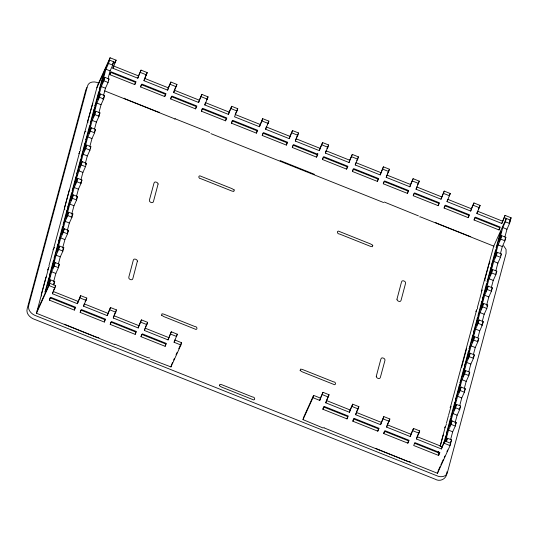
<?xml version="1.0" encoding="UTF-8"?>
<svg xmlns="http://www.w3.org/2000/svg" width="538" height="538" viewBox="0 0 538 538"><rect width="100%" height="100%" fill="white"/><g stroke="black" fill="none" stroke-linecap="round" stroke-linejoin="round"><path stroke-width="0.81" d="M446.237 423.978L446.258 425.155M438.47 452.915L438.699 452.034M440.158 446.547L441.375 441.933M441.577 441.167L443.05 435.672M446.466 423.103L448.336 416.062M448.537 415.296L451.052 406.325M114.453 344.488L36.463 313.264L48.723 267.521L48.077 268.946M53.565 281.919L55.838 273.439L58.447 267.675L59.368 264.245L55.185 262.571L54.264 266.007L51.655 271.771L47.936 285.651L50.545 279.888L54.728 281.556L53.827 284.918M58.407 263.828L60.276 256.855L62.899 251.078L63.8 247.715L59.617 246.048L58.716 249.41L56.093 255.187L52.563 268.354L55.185 262.571M62.63 248.079L64.903 239.592L67.519 233.835L68.44 230.399L64.257 228.731L63.336 232.167L60.72 237.924L57.001 251.804L59.617 246.048M67.27 230.755L69.341 223.014L71.964 217.231L72.865 213.868L68.682 212.201L67.781 215.563L65.159 221.347L61.635 234.507L64.257 228.731M71.702 214.232L73.975 205.751L76.584 199.988L77.506 196.552L73.323 194.884L72.401 198.32L69.792 204.077L66.073 217.957L68.682 212.201M76.335 196.915L78.413 189.168L81.036 183.391L81.937 180.028L77.754 178.354L76.853 181.723L74.231 187.5L70.7 200.667L73.323 194.884M81.09 179.188L82.906 172.416L85.515 166.659L86.416 163.296L82.233 161.629C79.698 169.06 76.705 176.336 75.138 184.117L77.754 178.354M85.246 163.653L87.324 155.912L89.947 150.129L90.868 146.692L86.685 145.025L85.764 148.461L83.141 154.238L79.611 167.405L82.233 161.629M89.907 146.282L91.971 138.575L94.587 132.812L95.488 129.45L91.305 127.782L90.404 131.144L87.788 136.901L84.069 150.788L86.685 145.025M94.527 129.033L96.389 122.065L99.012 116.282L99.933 112.852L95.751 111.184L94.829 114.614L92.206 120.398L88.683 133.558L91.305 127.782M98.972 112.442L101.043 104.728L103.652 98.972L104.554 95.609L100.371 93.935L99.469 97.297L96.86 103.061L93.141 116.941L95.751 111.184M103.592 95.192L105.461 88.219L108.084 82.442L109.006 79.005L104.816 77.337L103.901 80.774L101.278 86.551L97.748 99.718L100.371 93.935M504.9 236.949L506.964 229.235L509.573 223.478L511.1 217.789L505.054 215.375L501.82 223.465L476.876 213.512L480.111 205.422L473.938 202.96L470.696 211.064L447.031 201.629L450.279 193.519L444.233 191.104L440.999 199.194L416.056 189.241L419.29 181.151L413.117 178.69L409.875 186.8L386.21 177.358L389.458 169.248L383.412 166.841L380.178 174.924L355.235 164.971L358.469 156.888L352.296 154.419L349.054 162.53L325.389 153.088L328.637 144.978L322.592 142.57L319.357 150.653L295.335 141.07L298.57 132.98L292.524 130.573L289.283 138.676L265.624 129.241L268.865 121.131L262.692 118.669L259.457 126.753L234.514 116.8L237.749 108.716L231.703 106.302L228.462 114.412L204.803 104.971L208.045 96.86L201.871 94.399L198.636 102.489L173.693 92.536L176.928 84.446L170.882 82.032L167.641 90.142L143.976 80.7L147.224 72.596L141.05 70.128L137.815 78.218L112.872 68.265L116.107 60.175L110.061 57.768L108.541 63.457L105.925 69.214L102.207 83.094L104.816 77.337M36.463 313.264L49.025 285.577L50.545 279.888M108.044 78.595L110.108 70.882L112.724 65.125L113.626 61.762L112.603 64.009M49.402 300.137L50.027 297.81L74.97 307.763L74.352 310.096L49.402 300.137L50.693 297.292L75.643 307.245L74.352 310.096M109.819 74.654L111.11 71.803L136.06 81.756L134.769 84.607L109.819 74.654L110.236 73.101M150.472 359.115L170.956 366.929L180.903 345.006L174.097 342.289L177.332 334.199L171.286 331.791L168.044 339.895L144.386 330.46L147.627 322.349L141.46 319.888L138.219 327.972L113.276 318.019L116.511 309.935L110.465 307.521L107.223 315.631L83.565 306.189L86.806 298.079L80.633 295.618L77.398 303.708L52.455 293.748L52.872 292.201M112.872 68.265L113.491 65.939L138.441 75.892L137.815 78.218M52.455 293.748L55.69 285.665L49.644 283.25L37.088 310.937M134.769 84.607L135.388 82.28L110.445 72.327M77.398 303.708L80.633 295.618M80.182 312.417L80.801 310.09L104.937 319.72L104.311 322.047L80.182 312.417L81.473 309.572L105.603 319.202L104.311 322.047M140.593 86.934L141.884 84.083L166.02 93.713L164.729 96.564L140.593 86.934L141.01 85.381M83.565 306.189L83.975 304.636M143.976 80.7L144.601 78.373L168.26 87.815L167.641 90.142M164.729 96.564L165.348 94.237L141.218 84.607M107.223 315.631L110.465 307.521M110.223 324.407L110.848 322.08L135.791 332.033L135.172 334.36L110.223 324.407L111.521 321.563L136.464 331.516L135.172 334.36M170.64 98.925L171.931 96.073L196.881 106.026L195.59 108.878L170.64 98.925L171.057 97.371M113.276 318.019L113.901 315.692L138.844 325.645L138.219 327.972M173.693 92.536L174.312 90.202L199.262 100.162L198.636 102.489M195.59 108.878L196.209 106.551L171.266 96.591M141.003 336.687L142.294 333.842L166.424 343.466L165.132 346.317L141.003 336.687L141.413 335.134M201.414 111.205L202.712 108.353L226.841 117.983L225.55 120.828L201.414 111.205L201.831 109.651M144.386 330.46L144.803 328.906M204.803 104.971L205.422 102.644L229.08 112.086L228.462 114.412M165.132 346.317L165.758 343.99L141.622 334.36M225.55 120.828L226.168 118.501L202.039 108.871M168.044 339.895L171.286 331.791M231.461 123.189L232.752 120.344L257.702 130.297L256.411 133.142L231.461 123.189L231.878 121.642M174.097 342.289L174.722 339.962L181.528 342.679L180.903 345.006M170.956 366.929L171.582 364.603M256.411 133.142L257.029 130.815L232.086 120.862M259.457 126.753L262.692 118.669M262.235 135.468L263.533 132.624L287.662 142.254L286.371 145.099L262.235 135.468L262.652 133.922M265.624 129.241L266.243 126.914L289.901 136.349L289.283 138.676M286.371 145.099L286.989 142.772L262.86 133.142M292.302 147.466L293.593 144.621L317.837 154.292L316.546 157.136L292.302 147.466L292.719 145.919M295.335 141.07L295.961 138.743L319.982 148.327L319.357 150.653M316.546 157.136L317.81 153.391M322.477 159.51L323.768 156.659L347.904 166.289L346.613 169.134L322.477 159.51L322.894 157.957M325.389 153.088L326.015 150.761L349.673 160.203L349.054 162.53M346.613 169.134L347.232 166.807L323.103 157.183M352.437 171.461L353.735 168.616L378.678 178.569L377.387 181.414L352.437 171.461L352.854 169.914M355.235 164.971L355.652 163.417M323.224 428.04L303.008 419.62L303.634 417.293L313.58 395.369L320.386 398.086L319.76 400.413L312.955 397.696L313.58 395.369M377.387 181.414L378.012 179.087L353.062 169.134M380.178 174.924L383.412 166.841M319.76 400.413L322.995 392.323L329.041 394.737L325.799 402.841L349.458 412.283L352.699 404.179L358.873 406.641L355.638 414.724L380.581 424.684L383.816 416.594L389.862 419.008L386.62 427.111L410.279 436.553L413.52 428.443L419.694 430.911L416.459 438.995L441.402 448.948L444.644 440.864L450.683 443.272L450.003 444.771M322.881 409.263L324.179 406.412L348.308 416.042L347.017 418.894L322.881 409.263L323.298 407.71M383.298 183.774L384.589 180.929L408.725 190.56L407.434 193.404L383.298 183.774L383.715 182.227M325.799 402.841L326.418 400.514L350.077 409.956L349.458 412.283M386.21 177.358L386.835 175.032L410.494 184.473L409.875 186.8M347.017 418.894L347.642 416.567L323.506 406.936M407.434 193.404L408.053 191.077L383.924 181.447M352.847 421.22L353.466 418.894L378.416 428.847L377.79 431.173L352.847 421.22L354.139 418.369L379.082 428.322L377.79 431.173M413.258 195.731L414.556 192.886L439.499 202.839L438.208 205.684L413.258 195.731L413.675 194.178M355.638 414.724L356.055 413.177M416.056 189.241L416.473 187.688M438.208 205.684L438.833 203.357L413.883 193.404M380.581 424.684L383.816 416.594M440.999 199.194L444.233 191.104M383.708 433.534L385 430.682L409.129 440.313L407.838 443.164L383.708 433.534L384.119 431.98M444.119 208.045L445.41 205.2L469.546 214.823L468.255 217.675L444.119 208.045L444.536 206.491M386.62 427.111L387.239 424.785L410.897 434.227L410.279 436.553M447.031 201.629L447.656 199.295L471.315 208.737L470.696 211.064M407.838 443.164L408.463 440.83L384.327 431.207M468.255 217.675L468.874 215.348L444.744 205.718M474.079 220.002L475.377 217.15L500.32 227.103L499.029 229.955L474.079 220.002L474.496 218.448M416.459 438.995L416.876 437.441M476.876 213.512L477.293 211.959M438.255 453.204L438.685 451.597M440.192 445.968L445.578 425.867L445.276 426.526M438.611 455.444L439.902 452.592L414.959 442.639L413.668 445.484L438.611 455.444L439.237 453.11L414.287 443.157M499.029 229.955L499.654 227.628L474.704 217.675M441.402 448.948L444.644 440.864M501.82 223.465L505.054 215.375M443.709 443.574L445.565 436.634L446.863 433.783L444.791 441.496M450.037 419.963L446.439 433.386L447.73 430.541L451.328 417.111L450.037 419.963L451.429 420.514M445.41 441.685L448.51 430.118L451.12 424.361L452.041 420.924L456.224 422.592L455.303 426.029L452.693 431.792L450.622 439.499M455.054 422.955L457.132 415.208L459.755 409.431L460.656 406.069L456.473 404.394L455.572 407.764L452.949 413.54L449.418 426.708L452.041 420.924M459.694 405.659L461.759 397.945L464.375 392.189L465.289 388.752L461.106 387.084L460.192 390.514L457.576 396.277L453.857 410.158L456.473 404.394M464.328 388.335L466.197 381.368L468.82 375.585L469.721 372.222L465.538 370.554L464.637 373.917L462.014 379.694L458.49 392.861L461.106 387.084M468.759 371.812L470.831 364.098L473.44 358.342L474.361 354.905L470.178 353.237L469.257 356.674L466.648 362.43L462.929 376.311L465.538 370.554M473.4 354.488L475.269 347.521L477.885 341.744L478.786 338.375L474.603 336.707L473.702 340.07L471.086 345.853L467.556 359.021L470.178 353.237M477.939 337.541L479.761 330.769L482.371 325.013L483.272 321.65L479.089 319.976L478.188 323.338L475.579 329.101L471.994 342.471L474.603 336.707M482.31 321.233L484.18 314.259L486.803 308.482L487.717 305.046L483.534 303.378L482.62 306.815L479.997 312.591L476.466 325.759L479.089 319.976M486.554 305.409L488.827 296.922L491.436 291.166L492.337 287.803L488.154 286.135L487.253 289.498L484.644 295.254L480.925 309.135L483.534 303.378M491.376 287.386L493.245 280.419L495.868 274.636L496.789 271.206L492.606 269.531L491.685 272.968L489.062 278.751L485.538 291.912L488.154 286.135M495.828 270.796L497.892 263.082L500.508 257.319L501.409 253.956L497.226 252.288L496.325 255.651L493.709 261.414L489.99 275.295L492.606 269.531M500.448 253.546L502.317 246.572L504.933 240.795L505.855 237.359L501.672 235.691L500.75 239.128L498.127 244.904L494.604 258.072L497.226 252.288M481.295 291.32L493.736 246.128L506.292 218.448L505.39 221.811L502.781 227.567L499.062 241.448L501.672 235.691M359.33 442.471L359.478 442.149L437.502 473.285L437.919 471.732M446.5 441.604L447.401 438.241L451.584 439.909L450.057 445.599L437.502 473.285M446.937 471.819C447.334 478.349 440.575 482.445 435.047 479.15L34.916 319.491C30.437 318.166 25.669 313.735 27.196 308.657L85.811 89.9L86.907 87.499M488.692 265.436L484.873 279.525L485 280.883M488.874 264.77L489.903 261.757M479.573 299.451L477.334 307.736L477.455 309.101M479.782 298.684L481.685 291.663M98.858 337.696L96.416 337.165L64.358 324.219M481.92 290.789L482.364 289.975M358.98 441.409L356.512 440.918L324.414 428.013M410.373 461.913L407.912 461.429L375.544 448.342M110.061 57.768L97.506 85.448L84.775 132.234M96.88 87.775L109.443 60.095L115.482 62.502M114.802 63.054L116.107 60.175M84.278 133.337L84.6 132.624M108.346 80.444L109.006 79.005M102.913 99.221L104.554 95.609M78.797 153.639L79.005 153.182M79.375 152.362L79.846 151.353L53.625 248.489M98.629 115.731L99.933 112.852M94.506 131.615L95.488 129.45M90.216 148.132L90.868 146.692M85.764 164.742L86.416 163.296M80.303 183.626L81.937 180.028M53.047 249.766L53.249 249.309M76.524 198.724L77.506 196.552M71.231 217.466L72.865 213.868M47.916 269.289L47.593 270.002M67.458 232.564L68.44 230.399M138.441 75.892L141.05 70.128M62.818 249.874L63.8 247.715M58.386 266.411L59.368 264.245M144.93 77.654L147.224 72.596M53.423 284.441L54.728 281.556M53.403 290.702L54.385 288.543M55.037 287.104L55.69 285.665M168.26 87.815L170.882 82.032M174.642 89.483L176.928 84.446M85.172 301.69L86.806 298.079M174.763 119.234L174.911 118.911L104.681 90.888M199.262 100.162L201.871 94.399M206.733 99.752L208.045 96.86M114.224 314.972L115.206 312.813M115.858 311.374L116.511 309.935M210.889 133.626L383.634 202.557M229.08 112.086L231.703 106.302M138.844 325.645L141.46 319.888M235.462 113.753L237.749 108.716M145.663 326.687L147.627 322.349M267.554 124.022L268.865 121.131M176.35 336.364L177.332 334.199M171.925 363.843L172.611 362.33M173.639 360.063L174.325 358.55M176.04 354.771L177.069 352.504M178.784 348.725L181.528 342.679M289.901 136.349L292.524 130.573M296.613 137.304L298.57 132.98M319.982 148.327L322.592 142.57M326.996 148.596L328.637 144.978M349.673 160.203L352.296 154.419M356.835 160.485L358.469 156.888M387.495 173.586L389.458 169.248M303.008 419.62L312.955 397.696M410.494 184.473L413.117 178.69M320.386 398.086L322.995 392.323M417.656 184.756L419.29 181.151M326.748 399.795L327.729 397.629M328.388 396.183L329.041 394.737M419.748 216.989L419.896 216.666L494.019 246.243M350.077 409.956L352.699 404.179M449.627 194.964L450.279 193.519M356.586 411.678L358.873 406.641M471.315 208.737L473.938 202.96M478.477 209.02L480.111 205.422M387.568 424.065L389.862 419.008M410.897 434.227L413.52 428.443M509.742 220.782L511.1 217.789M509.116 223.109L510.475 220.116L504.436 217.702M504.879 239.518L505.855 237.359M419.694 430.911L417.085 436.668L442.028 446.621M500.75 255.402L501.409 253.956M475.861 311.536L476.231 310.715M476.419 310.298L476.702 309.706L450.662 406.425M495.807 273.365L496.789 271.206M491.355 289.969L492.337 287.803M487.065 306.485L487.717 305.046M481.631 325.261L483.272 321.65M477.482 341.26L478.786 338.375M450.104 407.663L450.474 406.842M473.05 357.797L474.361 354.905M468.739 374.381L469.721 372.222M444.657 427.898L445.108 426.91M464.637 390.198L465.289 388.752M459.022 409.667L460.656 406.069M445.767 441.839L447.401 438.241M455.572 424.038L456.224 422.592M450.602 442.068L451.584 439.909M438.127 470.958L440.165 466.466M440.844 464.973L443.218 459.734M444.233 457.488L444.913 455.995M446.95 451.503L447.629 450.01M443.157 435.45L443.574 434.986M466.641 348.442L461.651 367.219M92.798 103.195L87.741 121.178L87.929 122.489M149.833 358.032L147.392 357.508L114.715 344.091M69.745 189.833L69.113 190.701L64.466 207.897L64.795 209.309M46.524 276.498L45.891 277.366L41.244 294.555L41.675 296.021M470.75 236.464L470.158 236.464M159.275 112.16L158.932 112.186M54.594 247.493L53.538 248.805L48.998 265.617L49.2 266.915M209.625 132.482L175.892 119.1M314.4 174.292L280.123 160.566M418.436 215.886L384.32 202.046M469.829 236.39L436.439 223.048M158.32 112.072L124.917 98.763M85.818 131.292L84.755 132.166L80.182 149.389L80.37 150.701M98.548 83.108C94.823 81.036 88.373 81.393 87.391 86.41L28.783 305.167C27.25 310.238 32.018 314.676 36.503 316.001L436.627 475.659C440.319 477.63 446.54 477.098 447.475 472.23L506.083 253.479L506.056 249.397L503.541 245.617M140.431 72.462L146.598 74.923M170.264 84.365L176.303 86.773M201.252 96.726L207.419 99.187M231.084 108.629L237.124 111.043M262.073 120.996L268.24 123.458M291.905 132.899L297.944 135.314M321.973 144.897L328.012 147.311M351.67 156.746L357.844 159.214M382.794 169.167L388.833 171.575M412.491 181.017L418.665 183.478M443.615 193.431L449.654 195.845M473.312 205.287L479.486 207.749M108.541 63.457L112.724 65.125M505.39 221.811L509.573 223.478M235.133 114.473L260.083 124.426M355.853 162.644L380.803 172.597M416.674 186.915L441.624 196.868M477.495 211.178L502.445 221.138M105.925 69.214L110.108 70.882M502.781 227.567L506.964 229.235M292.928 145.139L317.164 154.809M103.901 80.774L108.084 82.442M500.75 239.128L504.933 240.795M101.278 86.551L105.461 88.219M498.127 244.904L502.317 246.572M99.469 97.297L103.652 98.972M496.325 255.651L500.508 257.319M96.86 103.061L101.043 104.728M493.709 261.414L497.892 263.082M94.829 114.614L99.012 116.282M491.685 272.968L495.868 274.636M92.206 120.398L96.389 122.065M489.062 278.751L493.245 280.419M90.404 131.144L94.587 132.812M487.253 289.498L491.436 291.166M87.788 136.901L91.971 138.575M484.644 295.254L488.827 296.922M85.764 148.461L89.947 150.129M482.62 306.815L486.803 308.482M83.141 154.238L87.324 155.912M479.997 312.591L484.18 314.259M81.332 164.991L85.515 166.659M478.188 323.338L482.371 325.013M78.723 170.748L82.906 172.416M475.579 329.101L479.761 330.769M76.853 181.723L81.036 183.391M473.702 340.07L477.885 341.744M74.231 187.5L78.413 189.168M471.086 345.853L475.269 347.521M72.401 198.32L76.584 199.988M469.257 356.674L473.44 358.342M69.792 204.077L73.975 205.751M466.648 362.43L470.831 364.098M67.781 215.563L71.964 217.231M464.637 373.917L468.82 375.585M65.159 221.347L69.341 223.014M462.014 379.694L466.197 381.368M63.336 232.167L67.519 233.835M460.192 390.514L464.375 392.189M60.72 237.924L64.903 239.592M457.576 396.277L461.759 397.945M58.716 249.41L62.899 251.078M455.572 407.764L459.755 409.431M56.093 255.187L60.276 256.855M452.949 413.54L457.132 415.208M54.264 266.007L58.447 267.675M451.12 424.361L455.303 426.029M51.655 271.771L55.838 273.439M448.51 430.118L452.693 431.792M49.025 285.577L55.064 287.991M80.014 297.944L86.188 300.406M109.846 309.848L115.885 312.262M140.835 322.215L147.008 324.676M170.667 334.118L176.706 336.526M322.376 394.65L328.415 397.064M352.081 406.506L358.247 408.967M383.197 418.92L389.236 421.335M412.902 430.777L419.068 433.238M444.018 443.191L450.057 445.599M53.08 291.421L78.023 301.374M84.184 303.862L107.849 313.298M145.004 328.126L168.67 337.568M356.264 412.397L381.207 422.35M436.13 222.866L435.625 222.429M175.59 118.925L175.193 118.616M124.614 98.582L124.143 98.158M324.145 427.838L323.789 427.448M158.105 183.976L153.498 201.36C153.296 204.03 148.609 202.174 149.423 200.035L154.029 183.028C154.46 180.923 157.99 182.315 158.105 183.976M376.264 376.311C376.028 378.147 379.889 379.687 380.332 377.508L384.939 360.5C385.746 358.362 381.065 356.506 380.857 359.176L376.264 376.311M137.412 261.071L132.859 278.556C132.57 281.118 127.99 279.249 128.811 277.144L133.33 260.103C133.767 258.011 137.331 259.39 137.412 261.071M396.963 299.209C396.688 301.065 400.575 302.598 401.032 300.433L405.551 283.391C406.372 281.287 401.792 279.417 401.503 281.979L396.963 299.209M161.602 315.214L163.834 316.6L194.426 328.832C197.722 331.159 197.957 326.27 194.527 326.405L163.734 314.118L162.005 313.802L161.602 315.214M219.45 385.733L221.676 387.118L252.161 399.31C255.442 401.63 255.684 396.748 252.261 396.883L221.582 384.636L219.86 384.327L219.45 385.733M372.773 245.267L372.35 246.734L370.621 246.417L339.834 234.131C336.405 234.265 336.64 229.376 339.935 231.703L370.527 243.936L372.773 245.267M234.225 189.968L233.815 191.434L232.046 191.104L201.118 178.804C197.728 178.865 198.24 174.124 201.387 176.444L231.992 188.63L234.225 189.968M300.15 370.514L302.369 371.906L332.975 384.092C336.122 386.412 336.627 381.671 333.237 381.731L302.316 369.431L300.547 369.102L300.15 370.514M48.716 278.281L44.997 292.161L46.288 289.31L50.007 275.429L48.716 278.281M53.181 261.609L49.583 275.039L50.875 272.188L54.472 258.758L53.181 261.609M57.781 244.434L54.062 258.314L55.353 255.469L59.072 241.589L57.781 244.434M62.247 227.762L58.649 241.192L59.947 238.341L63.545 224.918L62.247 227.762M66.853 210.593L63.134 224.474L64.425 221.622L68.144 207.742L66.853 210.593M71.319 193.922L67.721 207.345L69.012 204.501L72.61 191.071L71.319 193.922M75.818 177.13L72.2 190.613L73.498 187.769L77.109 174.278L75.818 177.13M80.297 160.398L76.699 173.828L77.997 170.976L81.594 157.547L80.297 160.398M84.89 143.269L81.171 157.157L82.462 154.305L86.181 140.425L84.89 143.269M89.369 126.551L85.771 139.981L87.062 137.129L90.66 123.706L89.369 126.551M93.955 109.429L90.236 123.31L91.527 120.458L95.246 106.578L93.955 109.429M98.434 92.711L94.836 106.134L96.127 103.289L99.725 89.859L98.434 92.711M103.02 75.582L99.301 89.463L100.599 86.618L104.318 72.738L103.02 75.582M454.637 402.787L450.918 416.668L452.209 413.823L455.928 399.936L454.637 402.787M459.102 386.116L455.504 399.546L456.796 396.694L460.394 383.264L459.102 386.116M463.702 368.94L459.983 382.827L461.274 379.976L464.993 366.096L463.702 368.94M468.174 352.269L464.576 365.699L465.868 362.854L469.466 349.424L468.174 352.269M472.667 335.483L469.055 348.967L470.346 346.122L473.965 332.632L472.667 335.483M477.152 318.752L473.554 332.175L474.846 329.33L478.443 315.9L477.152 318.752M481.739 301.623L478.02 315.503L479.311 312.659L483.037 298.778L481.739 301.623M486.217 284.905L482.626 298.334L483.918 295.483L487.515 282.06L486.217 284.905M490.811 267.783L487.092 281.663L488.383 278.812L492.102 264.931L490.811 267.783M495.29 251.064L491.692 264.488L492.983 261.643L496.581 248.213L495.29 251.064M499.876 233.936L496.157 247.816L497.448 244.972L501.167 231.091L499.876 233.936"/></g></svg>
